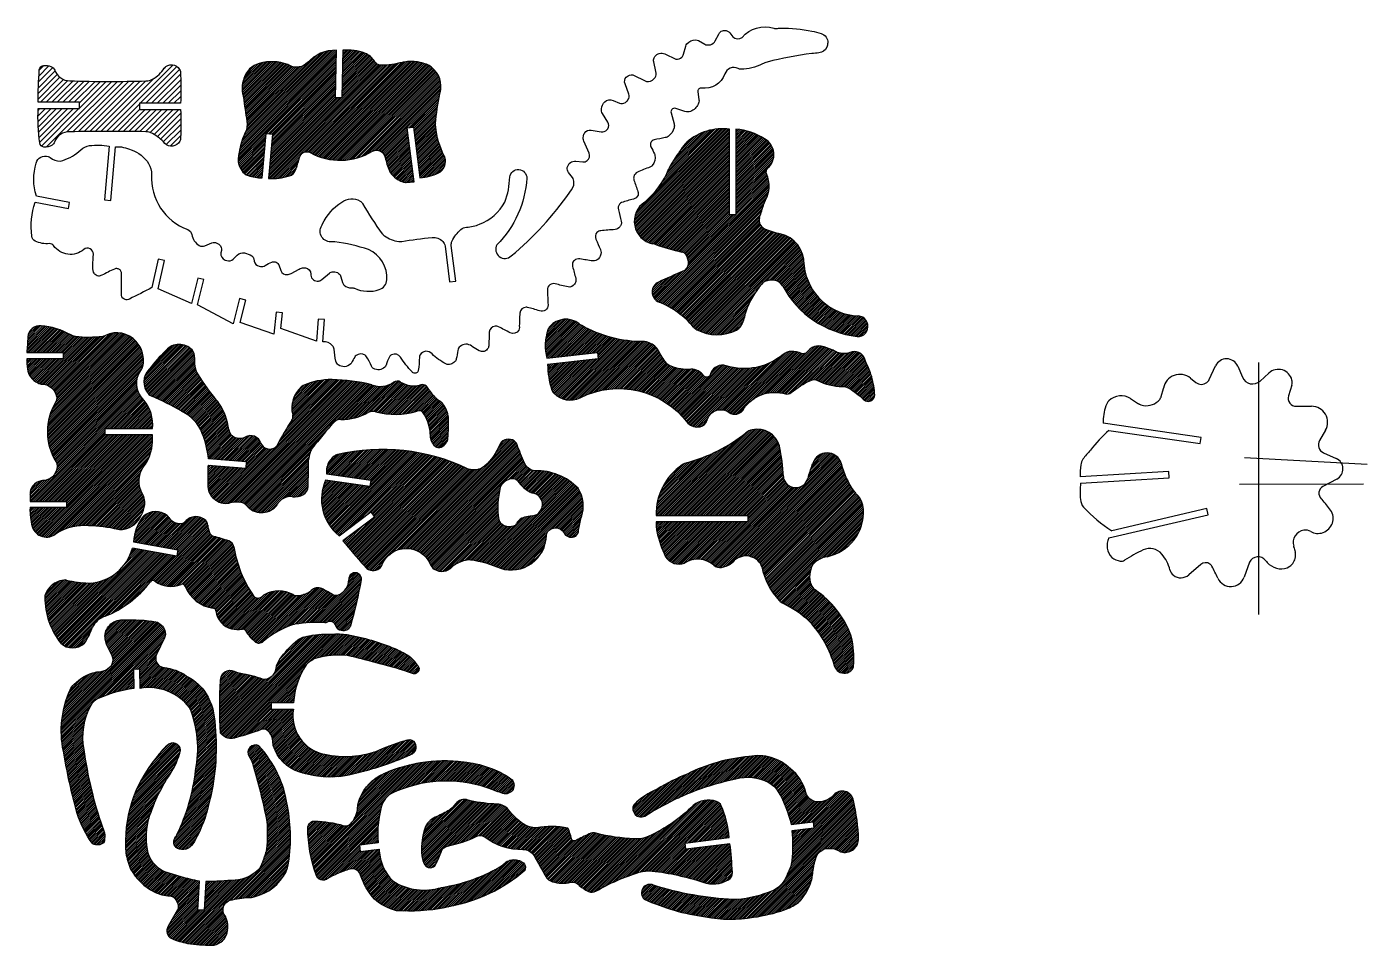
# Model space of a CAD drawing. Extents: x 89 to 724, y 234 to 669.
import ezdxf

# ---------------------------------------------------------------- set-up
doc = ezdxf.new("R2010")
doc.units = 0
doc.header["$MEASUREMENT"] = 0
doc.layers.get('0').update_dxf_attribs({"linetype": 'CONTINUOUS'})
doc.layers.add('CYAN', color=4, linetype='CONTINUOUS')

msp = doc.modelspace()

# ---------------------------------------------------------------- hatches: boundary and pattern name
at = {"linetype": 'Continuous'}
h = msp.add_hatch(dxfattribs=at)
h.set_pattern_fill('ANSI31', color=256, scale=5)
h.paths.add_polyline_path([(143.56, 508.2, 0.245494), (140.32, 519.98, 0.345137), (125.9, 522.85, -0.081713), (124.51, 522.41, -0.06889), (111.57, 522.35, -0.097225), (109.38, 523.09, 0.10946), (95.3, 527.49, 0.414374), (89.07, 522.21, -0.000392), (88.57, 514.73), (105.82, 514.73), (105.82, 511.73), (88.57, 511.73, 0.055519), (89, 506.27, 0.231659), (93.74, 500.33, 0.097026), (95.98, 499.76, -0.343329), (102.68, 493.92, -0.18554), (102.21, 491.27, 0.278603), (102.27, 463.1, -0.159454), (102.91, 460.37, -0.387929), (96.01, 454.03, 0.044583), (95.35, 453.97, 0.350873), (90.06, 447.87, -0.004947), (90.07, 444.23), (107.32, 444.23), (107.32, 441.23), (90.07, 441.23, 0.07596), (91.12, 432.23, 0.557564), (102.82, 429.23, -0.151481), (117.82, 432.83, -0.054368), (131.7, 431.02, 0.111239), (134.67, 430.97, 0.112136), (139.39, 433.12, 0.171937), (144.41, 442.73, 0.05535), (144.46, 444.22, 0.084806), (143.69, 447.23, -0.326874), (144.67, 461.73, 0.05721), (145.61, 463.15, 0.137678), (148.12, 475.73), (125.62, 475.73), (125.62, 478.73), (148.12, 478.73, 0.195594), (144.07, 492.23, -0.392187), (142.85, 506.68, 0.113206)])
h.paths.add_polyline_path([(169.45, 504.61, -0.142676), (168.02, 512.46, 0.215215), (166.86, 515.98, 0.445607), (154.55, 515.83, -0.01937), (154.31, 515.58, 0.034065), (146.54, 506.9, 0.391383), (146.06, 495.31, 0.117257), (147.74, 494.08, -0.033125), (161.67, 487.08, 0.016877), (162.2, 486.79, -0.188865), (171.82, 476.1, -0.061547), (174.7, 464.41), (192.7, 462.91), (192.45, 459.92), (174.45, 461.42, 0.009815), (174.3, 452.15, 0.48153), (184.45, 443.41, -0.085952), (189.96, 443.65, -0.18438), (192.79, 442.13, 0.439553), (206.5, 441.72, 0.072244), (207.13, 442.59, -0.31456), (214.51, 446.4, 0.163964), (219.59, 447.44, 0.258689), (221.83, 451.18, 0.006943), (222.07, 463.83, -0.042689), (222.13, 464.6, -0.060268), (223.45, 468.91, -0.02298), (234, 481.59, -0.214955), (237.39, 483.06, 0.130308), (250.38, 486.28, -0.194322), (253.73, 486.68, 0.13954), (273.52, 486.91, -0.407864), (276.44, 486.22, -0.121956), (279.64, 477.16, -0.038937), (279.66, 476, 0.199302), (281.48, 470.76, 0.128656), (282.75, 469.92, 0.169484), (284.86, 469.96, 0.166606), (287.49, 472.22, 0.110365), (288.09, 474.09, 0.029617), (288.4, 483.91, 0.142335), (285.6, 490.56, 0.076531), (284.25, 491.79, -0.04908), (281.95, 493.66, -0.07201), (278.57, 498.05, 0.348225), (275.12, 499.46, -0.213121), (265.64, 500.78, 0.299701), (262.34, 500.7, -0.250019), (252.01, 499.49, 0.055035), (233.12, 501.91, 0.11091), (219.48, 499.09, 0.072935), (218.75, 498.62, 0.283918), (214.54, 485.08, -0.211915), (214.14, 482.68, 0.025451), (207.2, 470.9, -0.125159), (206.22, 469.8, -0.495452), (199.37, 472.13, 0.468975), (191.95, 474.61, -0.179595), (187.21, 474.56, -0.281197), (184.27, 478.21, 0.112688), (179.6, 490.81, 0.035867), (178.82, 491.84, -0.044827)])
h.paths.add_polyline_path([(349.75, 450.43, 0.208392), (329.42, 458.75, -0.193854), (326.28, 459.94, -0.083886), (324.37, 462.4, -0.019909), (320.89, 471.08, 0.219357), (318.69, 473.32, 0.191009), (314.69, 473.27, 0.202895), (312.63, 471.2, -0.113548), (305.5, 460.93, -0.205276), (299.22, 459.18, -0.078217), (297.43, 459.71, 0.170196), (235.73, 466.36, 0.099521), (234.12, 465.62, 0.279529), (230.59, 457.26), (251.59, 454.26), (251.17, 451.29), (230.17, 454.29, 0.343239), (236.5, 427.93), (251.5, 439.18), (253.3, 436.78), (238.3, 425.53, 0.011163), (248.5, 413.68, 0.386322), (254.84, 411.95, 0.180394), (256.97, 414.26, -0.667034), (279.71, 414.45, 0.144514), (281.6, 412.15, 0.378393), (290.16, 413.26, -0.074043), (291.17, 414.12, -0.088238), (297.2, 416.53, -0.08615), (298.74, 416.58, -0.07068), (313, 412.48, 0.502665), (334.75, 428.06, -0.147762), (335.28, 429.71, -0.571203), (343.16, 429.14, 0.352989), (347.9, 427.39, 0.281765), (349.91, 429.79, -0.018397), (351.1, 436.18, 0.245094)])
h.paths.add_polyline_path([(312.9, 450.79, -0.076653), (313.26, 451.63, -0.226471), (318.46, 454.97, -0.276501), (321.28, 453.73, 0.116526), (327.04, 448.65, 0.068644), (328.58, 448.09, -0.716761), (329.73, 437.79, -0.10011), (328, 437.37, 0.045282), (324.39, 436.68, 0.054403), (323.19, 436.18, 0.173553), (320.6, 433.65, -0.101898), (320.23, 433.17, -0.101449), (319.18, 432.58, -0.265101), (313.16, 433.88, -0.173045), (312.2, 435.65, -0.10149)], flags=16)
h.paths.add_polyline_path([(485.01, 440.5, 0.199311), (481.77, 447.56, -0.048087), (480.62, 448.85, -0.102368), (474.51, 462.25, 0.725406), (461.06, 462.39, -0.002836), (458.93, 455.98, 0.019616), (458.7, 455.19, -0.736844), (447.32, 454.6, -0.07709), (447.05, 455.95, 0.038252), (445.26, 470.5, 0.398533), (432.31, 478.14, 0.112211), (429.31, 476.7, -0.101981), (401.35, 462.53, 0.082958), (399.11, 461.5, 0.254853), (386.76, 437.5), (430.26, 437.5), (430.26, 434.5), (386.76, 434.5, 0.049514), (387.06, 429.94, 0.058271), (391.26, 418, 0.37005), (400.26, 415, -0.331493), (414.06, 413.96, 0.225822), (417.79, 412.92, 0.092729), (422.01, 414.5, 0.081573), (423.12, 415.45, -0.498527), (436.17, 414.71, -0.095911), (436.83, 413.14, 0.13621), (445.07, 397.22, 0.09192), (447.05, 395.76, -0.071695), (459.51, 387.25, -0.116721), (471.35, 366.08, 0.172531), (473.1, 363.63, 0.396937), (479.65, 364.59, 0.145134), (480.28, 366.17, 0.083654), (479.24, 380.19, 0.029579), (479.06, 380.79, 0.154974), (462.17, 402.24, -0.158409), (460.18, 404.8, -0.220819), (461.01, 414.25, -0.181664), (467.76, 418, 0.371756)])
h.paths.add_polyline_path([(459.99, 501.56, -0.228759), (463.25, 501.49, 0.116946), (475.01, 498.65, -0.059983), (476.43, 498.47, -0.050656), (478.25, 497.82, -0.053077), (484.93, 492.63, 0.177923), (487.3, 491.59, 0.416618), (490.36, 494.56, 0.048767), (488.91, 503.25, 0.023096), (488.57, 504.31, 0.012674), (486.01, 510.73, -0.020913), (485.65, 511.67, 0.442232), (478.6, 514.78, -0.059001), (477.25, 514.37, -0.1904), (471.09, 515.59, 0.041328), (470.21, 516.06, 0.047481), (464.99, 517.74, 0.185242), (460.74, 517.1, 0.090686), (458.23, 515, -0.327502), (455.65, 514.36, 0.095707), (450.86, 515.32, 0.178522), (446.96, 513.9, -0.256075), (419.96, 508.47, 0.381924), (412.68, 505.16, 0.038548), (412.35, 504.21, -0.234685), (411.46, 503.21, -0.360951), (409.18, 503.92, 0.254551), (403.25, 506.82, -0.116925), (393.81, 508.24, -0.152032), (391.05, 510.49, -0.013377), (387.43, 516.28, 0.113004), (385.59, 518.22, 0.069205), (382.64, 519.65, 0.07931), (380.77, 519.94, -0.129609), (351.5, 527.54, -0.040003), (350.31, 528.34, 0.400444), (336.36, 527.08, 0.098425), (335.48, 525.56, 0.146494), (335, 512.07), (359, 514.77), (359.34, 511.78), (335.34, 509.08, 0.072868), (337.26, 497.22, 0.11813), (338.34, 495.43, 0.323881), (350.75, 493.32, -0.363457), (401.75, 481.32, 0.25689), (407.61, 479.59, 0.278274), (410.99, 482.79, -0.526646), (421.35, 486.37, 0.214749), (424.96, 485.58, 0.227562), (428.54, 488.34, -0.06021), (429.34, 489.54, -0.292649), (448.02, 495.2, 0.245827), (450.75, 495.77, -0.064948)])
h.paths.add_polyline_path([(456.83, 556.07, 0.363515), (445.58, 571.07, -0.055858), (438.36, 573.34, -0.370506), (435.68, 578.57, 0.016298), (437.85, 585.28, -0.062769), (438.45, 586.66, 0.24871), (439.01, 599.41, -0.339582), (439.58, 602.09, 0.529174), (438.08, 616.07, 0.129666), (424.58, 620.57), (424.58, 580.07), (421.58, 580.07), (421.58, 620.57, 0.216034), (401.37, 614.54, 0.054743), (400.04, 613.09, 0.024558), (393.47, 603.22, 0.039721), (392.83, 601.94, -0.123384), (381.38, 586.07, 0.690151), (385.58, 566.27, 0.033289), (399.01, 562.39, -0.189472), (400.84, 561.17, -0.173941), (402.06, 556.63, -0.277229), (399.81, 553.49, 0.006618), (387.87, 548.14, 0.280248), (384.83, 543.6, 0.311385), (388.14, 538.64, -0.124968), (404.47, 526.81, 0.100948), (406.11, 525.5, 0.238006), (424.82, 525.39, 0.140002), (426.95, 527.33, 0.112754), (429.08, 533.57, -0.105662), (436.81, 547.2, -0.149249), (439.42, 548.8, -0.103154), (442.86, 548.97, -0.237979), (446.73, 546.25, 0.247295), (482.03, 522.42, 0.246026), (485.92, 523.94, 0.469724), (484.68, 531.47, 0.12252), (482.59, 532.08, -0.369587)])
h.paths.add_polyline_path([(284.35, 637.8, 0.30091), (280.37, 649.98, 0.079548), (277.89, 651.38, 0.022165), (274.97, 652.3, 0.037581), (273.65, 652.56, 0.065634), (267.35, 652.45, 0.024381), (266.49, 652.28, -0.054878), (256.43, 650.9, -0.122903), (255.01, 651.22, -0.043195), (254.24, 651.69, -0.102113), (253.43, 652.59, 0.164236), (248.79, 656.64, 0.11195), (238.27, 658), (237.81, 635.49), (234.81, 635.55), (235.27, 658.06, 0.207613), (221.54, 652.25, -0.330514), (213.13, 650.78, 0.023106), (212.18, 651.2, 0.167799), (198.7, 651.75, 0.270998), (191.38, 644.48, 0.161365), (191.12, 636.29, 0.009815), (192.86, 624.39, -0.154645), (192.09, 619, 0.092408), (188.7, 606.53, 0.025875), (188.69, 606.14, 0.203981), (191.64, 599.63, 0.113359), (193.39, 598.63, 0.061879), (200.05, 597.5), (202.03, 618.53), (205.02, 618.25), (203.04, 597.22, 0.08364), (212.97, 598.49, 0.229137), (215.86, 601.15, 0.03326), (217.61, 606.64, 0.017809), (217.64, 606.8, -0.359239), (221.29, 609.93, -0.132561), (222.81, 609.55, 0.26463), (251.83, 609.84, -0.557201), (258.47, 607.03, 0.056239), (260.37, 600.82, 0.058187), (260.9, 599.92, 0.148659), (266.7, 595.65, 0.094544), (268.37, 595.4, 0.026055), (272.08, 595.73), (268.75, 621.19), (271.72, 621.58), (274.86, 597.61, 0.092274), (283.67, 599.92, 0.058023), (284.56, 600.47, 0.29083), (286.79, 606.93, 0.062901), (286.39, 607.99, -0.098427), (282.3, 621.79, -0.041536), (282.28, 623.28, -0.032052), (284.23, 637.32, -0.016732)])
h.paths.add_polyline_path([(220.91, 366.8, -0.089246), (225.41, 369.8, -0.091549), (240.41, 371.15, -0.017653), (268.98, 363.49, -0.04344), (270.91, 362.71, 0.827936), (273.8, 366.44, -0.030388), (272.9, 367.59, 0.094683), (269.17, 371.27, 0.02492), (262.91, 374.45, 0.059031), (240.41, 381.05, 0.050963), (232.91, 381.29, 0.06792), (220.81, 380.21, 0.12983), (215.72, 377.55, 0.048197), (208.63, 369.7, 0.125), (206.67, 364.92, -0.418156), (200.15, 360.07, 0.051164), (189.98, 362.76, -0.072752), (186.87, 363.73, 0.577645), (180.41, 359.3, 0.035841), (180.41, 334.39, 0.360952), (187.91, 332.3, 0.031741), (199.54, 336.08, -0.27162), (202.54, 335.62, -0.231987), (205.19, 329.86, 0.076625), (205.37, 328.5, 0.253802), (217.91, 315.8, 0.124923), (240.41, 314.3, 0.050192), (270.66, 324.16, 0.428695), (272.46, 329.72, 0.347142), (269.04, 331.19, 0.04059), (255.41, 326.3, -0.148611), (229.77, 324.34, -0.414907), (214.91, 345.8), (204.41, 345.8), (204.41, 348.8), (214.97, 348.8, -0.129763)])
h.paths.add_polyline_path([(153.79, 379.6, 0.196981), (153.96, 383.01, 0.228183), (149.77, 387.18, 0.048902), (134.63, 388.01, 0.432073), (125.56, 380.37, 0.010735), (125.83, 378.36, 0.076152), (126.66, 375.76), (129.04, 370.97, -0.230775), (129.07, 367.14, -0.261427), (122.34, 363.43, 0.060655), (121.26, 363.3, 0.137511), (110.97, 357.57, 0.091223), (109.11, 354.9, 0.158584), (105.87, 325.76, 0.024616), (112.44, 296.25, 0.086309), (119.83, 281.88, 0.291201), (125.06, 282.38, 0.2), (124.35, 289.85, -0.048902), (115.58, 326.68, -0.17662), (118.84, 347.52, -0.162887), (122.34, 350.74, -0.071609), (139.22, 355.54), (139.12, 364.57), (142.12, 364.61), (142.22, 355.58, -0.276984), (165.68, 346.5, -0.15), (168.52, 316.64, -0.086309), (159.4, 285.64, 0.499999), (159.97, 279.67, 0.369924), (167.29, 281.87, 0.082763), (175.16, 302.2, 0.089878), (177.59, 340.1, 0.141349), (172.44, 354.68, 0.109772), (164.27, 361.44, 0.126507), (153.53, 365.47, -0.271288), (149.88, 368.18, -0.198707), (150.04, 371.61)])
h.paths.add_polyline_path([(183.07, 246.73, 0.067207), (182.48, 247.78, -0.316328), (182.34, 253.28, -0.180682), (184.89, 255.13, -0.061631), (193.79, 256.44, 0.053756), (196.34, 256.77, 0.218545), (211.4, 268.66, 0.072269), (212.23, 271.11, 0.096055), (212.01, 299.95, 0.150685), (198.51, 328.37, 0.788963), (193.96, 323.27, -0.077656), (195.48, 320.14, -0.028697), (202.26, 292.45, -0.04836), (202.11, 279.23, -0.061846), (198.66, 269.85, -0.176092), (187.26, 264.7, -0.013888), (173.41, 263.98), (172.66, 250.48), (169.67, 250.64), (170.42, 264.14, -0.021707), (161.64, 266.31), (155.6, 268.08, -0.249423), (146.01, 277.45, -0.1), (146.01, 292.45, -0.080127), (156.51, 314.95, 0.080177), (161.46, 326.29, 0.654794), (155.08, 328.53, 0.078718), (149.76, 322.45, 0.19766), (135.51, 277.45, 0.058329), (137.76, 269.95, 0.151085), (148.97, 259.08, 0.115335), (156.38, 257.19, -0.182509), (158.35, 256.4, -0.219532), (160.3, 251.73, -0.07717), (160.13, 250.82, -0.001582), (160.03, 250.56), (155.51, 242.81, 0.433149), (157.26, 236.95, 0.048902), (164.76, 234.7, 0.037799), (176.12, 233.85, 0.316265), (183.17, 238.82, 0.18057)])
h.paths.add_polyline_path([(246.2, 281.23), (255.12, 282.37, -0.107054), (257.21, 301.54, -0.197956), (264.08, 306.96, -0.197081), (309.38, 307.45, 0.004947), (314.13, 305.79, 0.828458), (317.99, 312.77, 0.125428), (295.59, 320.72, 0.148414), (255.6, 314.19, 0.192561), (245.72, 301.65, 0.060708), (245.3, 299.15, -0.166395), (242.54, 292.11, -0.104244), (241.18, 290.82, -0.214798), (238.74, 290.5, 0.06921), (224.83, 292.7, 0.312235), (221.99, 290.81, 0.087479), (221.71, 289.44, 0.085603), (225.84, 266.58, 0.487156), (231.19, 265.41, -0.055666), (232.3, 266.14, -0.028168), (238.7, 268.93, -0.012352), (241.59, 269.93, -0.164394), (243.99, 269.88, -0.229918), (246.74, 267.06, 0.09923), (253.24, 255.67, 0.123106), (263.77, 250.21, 0.124972), (308.08, 258.44, 0.072355), (324.54, 269.31, 0.215336), (324.46, 272.33, 0.44711), (313.95, 271.74, -0.099991), (285.04, 261.24, -0.224014), (261.96, 264.34, -0.184026), (255.6, 278.65), (255.5, 279.4), (246.58, 278.26)])
h.paths.add_polyline_path([(421.73, 281.95), (400.9, 279.29), (400.52, 282.27), (421.35, 284.93, 0.087956), (417.62, 299.97, 0.215801), (415.31, 302.02, 0.239948), (404.28, 300.14, -0.092056), (383.34, 285.53, -0.120616), (376.33, 284.21, -0.047264), (358.41, 286.9, 0.168808), (354.98, 286.59, 0.022263), (348.8, 283.45, -0.514096), (346.59, 284.48, 0.067023), (344.98, 289.33, 0.094751), (330.04, 289.44, -0.138327), (323.75, 291.36, -0.070945), (316.85, 298.03, 0.209546), (311.46, 300.71, -0.038601), (298.87, 302.3, -0.040311), (297.71, 302.64, 0.342186), (291.72, 300.81, -0.109663), (288.11, 297.54, -0.025536), (282.07, 294.5, 0.208802), (277.19, 289.19, 0.097373), (275.59, 277.65, 0.063404), (276.69, 272.67, 0.308994), (279.67, 270.59, 0.28592), (282.38, 272.23, 0.027866), (285.12, 278.48, -0.259268), (287.89, 280.85, 0.061788), (301.82, 285.5, -0.281341), (305.71, 285.1, 0.169881), (323.63, 279.27, -0.278381), (329, 276.18, 0.000917), (334.42, 266.46, 0.197609), (337.6, 263.94, 0.126381), (346.37, 263.68, -0.253082), (349.8, 262.72, 0.082138), (354.75, 259.3, 0.246639), (358.23, 259.45, -0.057172), (378.77, 268.42, -0.102235), (384.82, 268.99, -0.054292), (409.34, 263.55, 0.214297), (421.05, 264.87, 0.2789), (422.88, 268.29, 0.016639)])
h.paths.add_polyline_path([(480.21, 302.38, 0.626149), (471.24, 305.35, -0.227099), (463.44, 301.76, -0.33928), (457.71, 306.29, 0.168653), (450.38, 317.45, 0.249138), (430.73, 323.25, 0.096189), (401.54, 314.99, 0.044554), (387.33, 307.88, 0.104122), (376.19, 300.41, 0.729034), (381.41, 295.03, -0.030003), (395.53, 302.88, -0.021919), (402.69, 306.06, -0.048902), (424.53, 312.63, -0.197204), (439.92, 311.09, -0.138683), (444.63, 306.57, -0.078555), (450.73, 291.03), (461.14, 292.36), (461.52, 289.38), (451.11, 288.05, -0.047356), (451.07, 273.94, -0.073663), (450.22, 270.53, -0.011078), (448.07, 265.64, -0.184817), (441.91, 259.68, -0.080496), (425.09, 255.5, -0.032688), (423.52, 255.47, -0.065024), (385.59, 262.29, 0.867296), (381.15, 255.67, 0.075254), (410.19, 247.29, 0.093218), (432.9, 247.08, 0.043223), (447.58, 250.55, 0.061914), (453.67, 253.77, 0.067339), (455.44, 255.4, 0.096051), (460.3, 264.28, 0.055489), (460.83, 266.89, -0.059615), (462.65, 275.58, -0.288611), (467.61, 279.62, -0.169727), (474.3, 278.16, 0.489084), (482.66, 283.76, 0.055175)])
h.paths.add_polyline_path([(186.71, 422.65, 0.268302), (184.24, 425.47, 0.014807), (177.17, 427.64, -0.199555), (175.35, 429.06, -0.129115), (174.31, 433, 0.20767), (173.35, 435.19, 0.422737), (163.67, 434.71, -0.195131), (161.65, 433.7, -0.276957), (155.86, 436.58, 0.084848), (155.01, 437.52, 0.355038), (143.97, 437.31, 0.057703), (143.38, 436.68, 0.145756), (139.12, 425), (160.12, 421.25), (159.59, 418.29), (138.59, 422.04, -0.3274), (118.37, 405.51, -0.02468), (117.93, 405.5, -0.045542), (107.44, 406.87, 0.087805), (106.14, 406.92, 0.165656), (99.42, 403.61, 0.099344), (97.33, 400.16, 0.085506), (97.11, 398.91, 0.168918), (104.62, 377, 0.401538), (115.87, 377, 0.080127), (119.62, 384.5, -0.195887), (125.62, 389.75, 0.137127), (147.12, 406.09, -0.406382), (149.19, 406.41, 0.253279), (161.68, 404.84, -0.414598), (163.62, 403.98, 0.275342), (176.89, 393.61, -0.344856), (178.19, 392.29, 0.309235), (185.62, 383.75, 0.068375), (190.69, 383.62, -0.285276), (192.12, 382.94, 0.079433), (196.96, 377.52, 0.210338), (198.71, 377.03, 0.105575), (200.62, 377.75, -0.115621), (215.62, 386, -0.047111), (229.79, 386.78, 0.115565), (231.13, 387.04, -0.471975), (235.05, 385.1, 0.190855), (235.99, 383.74, 0.185186), (239.14, 383.03, 0.297009), (242.22, 385.73, 0.022473), (247.12, 407, 1.01348), (241.11, 407.67, -0.2974), (236.77, 400.13, -0.267196), (233.03, 400.32, 0.039719), (228.31, 402.87, 0.32511), (223.13, 401.76, -0.122552), (216.93, 399.56, -0.150608), (214.77, 400, 0.253721), (201.27, 400.07, 0.083), (200.3, 399.31, -0.502811), (195.78, 399.8, -0.112338)])
h = msp.add_hatch(dxfattribs=at)
h.set_pattern_fill('ANSI31', color=256, scale=15)
h.paths.add_polyline_path([(161.45, 629.9), (141.95, 629.9), (141.95, 632.9), (161.45, 632.9, 0.005477), (161.45, 646.1), (161.45, 647, 0.135276), (160.92, 648.92, 0.522218), (153.67, 649.52, -0.128671), (148.18, 644.34, -0.11822), (145.14, 643.51, -0.015533), (108.95, 643.55, -0.311738), (101.82, 648.54, 0.225667), (99.97, 650.33, 0.087723), (96.65, 650.84, 0.387335), (94.46, 648.75, 0.018183), (93.95, 633.35), (113.45, 633.35), (113.45, 630.35), (93.95, 630.35, 0.045303), (94.66, 614.09, 0.339408), (96.61, 612.16, 0.180862), (100.53, 613.08, 0.156655), (101.67, 614.52, -0.319772), (108.95, 619.4, -0.00768), (144.95, 619.42, -0.1218), (148.09, 618.6, -0.090691), (153.95, 613.85, 0.505934), (161.02, 614.89, 0.119774), (161.46, 616.61, 0.005788)])

# ---------------------------------------------------------------- linework, layer by layer
for p, q in [((672.13, 510.02), (672.13, 390.63)), ((665.6, 464.99), (723.7, 461.83)), ((663.18, 452.37), (721.89, 452.49))]:
    msp.add_line(p, q, dxfattribs=at)
at = {"layer": 'CYAN'}
for p, q in [((421.58, 580.07), (421.58, 620.57)), ((424.58, 620.57), (424.58, 580.07)), ((424.58, 580.07), (421.58, 580.07)), ((648.84, 501.93), (651.86, 508.44)), ((662.34, 508.27), (664.57, 503.05)), ((639.96, 502.67), (642.57, 500.58)), ((672.96, 501.22), (677.13, 505.04)), ((626.12, 493.99), (627.1, 497.66)), ((687.96, 499.33), (686.39, 494.25)), ((611.62, 492.91), (615.33, 490.52)), ((690.09, 489.26), (697.32, 489.31)), ((645.06, 474.55), (598.56, 481.3)), ((601.3, 477.87), (644.63, 471.58)), ((703.94, 477.93), (701.13, 473.05)), ((644.63, 471.58), (645.06, 474.55)), ((192.7, 462.91), (174.7, 464.41)), ((703.04, 467.22), (708.97, 464.6)), ((174.45, 461.42), (192.45, 459.92)), ((192.45, 459.92), (192.7, 462.91)), ((629.69, 458.43), (587.69, 455.8)), ((629.88, 455.43), (629.69, 458.43)), ((587.88, 452.81), (629.88, 455.43)), ((709.35, 454.79), (702.67, 451.21)), ((647.69, 440.8), (602.69, 430.3)), ((648.37, 437.88), (647.69, 440.8)), ((386.76, 437.5), (430.26, 437.5)), ((430.26, 434.5), (386.76, 434.5)), ((430.26, 437.5), (430.26, 434.5)), ((601.27, 426.89), (648.37, 437.88)), ((159.59, 418.29), (138.59, 422.04)), ((139.12, 425), (160.12, 421.25)), ((160.12, 421.25), (159.59, 418.29)), ((644.9, 414.28), (639.23, 409.4)), ((667.96, 415.34), (665.42, 408.32))]:
    msp.add_line(p, q, dxfattribs=at)
for points in [[(220.55, 554.83, -0.366943), (223.17, 551.97), (223.19, 551.48, 0.46491), (226.81, 548.66, 0.023953), (227.38, 548.81, 0.100129), (228.42, 549.38), (231.93, 552.36, -0.168775), (233.76, 553.07, -0.174656), (236.32, 552.24, -0.158963), (237.37, 550.71), (238.17, 547.96, 0.126655), (238.93, 546.67, 0.222753), (242.36, 545.44, -0.129106), (243.86, 545.19, 0.185912), (255.53, 544.57, 0.304128), (259.14, 549.17, 0.316921), (250.54, 563.56, 0.048363), (234.49, 567.2, 0.065111), (233.32, 567.2, -0.632672), (228.32, 574.91, 0.029426), (228.74, 575.68, -0.143114), (237.83, 586.07, -0.289265), (246.48, 586.57, -0.138805), (247.64, 585.42, 0.030999), (256.96, 571.08, 0.083156), (258.03, 570.05, 0.115721), (264.83, 567.4, 0.07649), (266.2, 567.42, -0.018848), (280.58, 569.27, -0.227694), (285.68, 567.39, -0.163264), (286.72, 565.24), (288.85, 548.19), (291.83, 548.57), (289.7, 565.54, -0.145339), (290.05, 567.64, -0.103869), (294.25, 573.05, -0.160639), (296.86, 574.11, 0.081923), (303.08, 575.57, 0.184117), (315.08, 586.07, 0.087318), (317.38, 597.97, -0.942265), (325.48, 597.35, -0.182125), (311.33, 565.82, 0.867296), (318.08, 560.57, 0.067456), (345.94, 590.84, 0.188837), (347.83, 595.4, 0.169495), (347.06, 597.75), (345.23, 600.14, -0.210736), (344.66, 602.49, -0.384873), (348.73, 605.46), (351.95, 605.12, 0.193281), (354.1, 605.73, 0.340071), (354.98, 609.28), (352.5, 614.96, -0.160135), (352.28, 617.29, -0.069191), (352.91, 618.95, -0.29316), (355.91, 620.19), (360.68, 619.33, 0.265658), (363.48, 620.32, 0.03983), (363.85, 620.82, 0.281654), (363.86, 623.95), (361.36, 628.06, -0.153444), (360.82, 630.25, -0.196606), (362.43, 633.58, -0.289871), (366.39, 634.25), (369.35, 633, 0.254157), (372.2, 633.29, 0.084141), (373.41, 634.46, 0.252814), (373.81, 637.28), (372.01, 642.16, -0.28478), (372.64, 645.25, -0.065765), (373.48, 645.94, -0.261226), (376.41, 646.06), (381.22, 643.62, 0.276325), (385.06, 643.89, 0.094019), (386.24, 645.1, 0.195751), (386.68, 647.89), (385.6, 652.48, -0.171802), (385.82, 654.47, -0.059833), (386.14, 655.01, -0.372166), (390.87, 656.28), (396.12, 653.74, 0.190348), (399.01, 654.8, 0.131054), (399.77, 656.15), (400.77, 659.98, -0.108669), (401.35, 661.12, -0.235802), (405.48, 662.97, -0.118479), (406.83, 662.58), (409.8, 660.9, 0.106344), (411, 660.53, 0.181125), (413.86, 661.31, 0.122679), (414.79, 662.42), (416.41, 665.7, -0.204579), (418.19, 667.24, -0.069631), (419.25, 667.42, -0.239948), (421.71, 666.25), (423.12, 664.43, 0.373043), (427.58, 664.07, -0.307553), (442.47, 668.49, 0.121053), (444.25, 668.38, -0.012679), (445.33, 668.54, -0.031248), (445.8, 668.57, -0.04989), (460.58, 667.07, -0.036278), (464.97, 665.98, -0.334261), (468.08, 661.55, -0.096908), (467.59, 659.44, -0.270936), (463.9, 656.79, 0.010478), (460.58, 656.42, 0.038338), (439.38, 652.42, 0.053522), (437.14, 651.56, -0.118952), (426.91, 649.05, -0.117226), (425.56, 649.37, 0.454131), (419.33, 646.82, -0.354388), (408.28, 640.07, 0.508573), (406.57, 638.54), (407.05, 634.52, -0.140151), (406.72, 632.48, -0.193), (403.01, 629.02, -0.176853), (400.44, 628.97), (396.02, 630.49, 0.18145), (394.96, 630.46, 0.215083), (393.85, 629.29, 0.153151), (393.82, 628.39), (395.26, 623.23, -0.137664), (395.26, 621.2, -0.152765), (392.78, 617.41, -0.126471), (391.09, 616.62, 0.002683), (385.85, 615.61, 0.261631), (384.18, 614.17, 0.030924), (384.07, 613.74, 0.165486), (384.29, 612.31, -0.004506), (385.98, 608.96, -0.074156), (386.19, 608.33, -0.206875), (384.95, 603.36, -0.153311), (383.85, 602.59, 0.031557), (377.86, 600.24, 0.239176), (376.19, 598.1, 0.03937), (376.1, 597.35, 0.097621), (376.24, 596.49, -0.008558), (378.12, 591.06, -0.145062), (378.17, 589.36, -0.256549), (376.01, 587.44, 0.028716), (370.43, 585.83, 0.14085), (369.42, 585.11, 0.244992), (368.89, 582.39, -0.023566), (370.22, 576.98, -0.125106), (370.14, 575.5, -0.065739), (369.5, 574.29, -0.222204), (367.28, 573.04, 0.002974), (360.51, 572.49, 0.166535), (358.73, 571.7, 0.3008), (358.21, 568.43, -0.002816), (360.37, 563.57), (360.41, 563.49, -0.113928), (360.66, 562.16, -0.176187), (359.32, 559.06, -0.236595), (356.78, 558.18, -0.011156), (350.59, 559.15, 0.230557), (348.06, 558.44, 0.069955), (347.33, 557.57, 0.173512), (347.17, 555.55, -0.001723), (348.69, 549.88, -0.160029), (348.58, 548.01, -0.054589), (348.12, 547.13, -0.305552), (345.01, 545.87, -0.013177), (338.91, 547.34, 0.217499), (336.45, 546.92, 0.253321), (335.23, 544.34, -0.004239), (335.54, 537.39, -0.534335), (331.5, 534.47, 0.034561), (325.69, 536.18, 0.113613), (325.58, 536.21, 0.021318), (325.19, 536.22, 0.388543), (322.21, 533.48, 0.023188), (321.94, 526.63, -0.11501), (321.64, 525.3, -0.408288), (317.61, 524.09, 0.003899), (312.1, 526.93, 0.140367), (310.44, 527.23, 0.374513), (307.7, 524.39, 0.010929), (307.54, 518.57, -0.038162), (307.53, 518.22, -0.095356), (307.11, 516.81, -0.430602), (302.91, 515.63, 0.00158), (299.71, 517.53, -0.033809), (299.38, 517.75, 0.353323), (293.84, 517.69, 0.192838), (292.77, 515.73, -0.028879), (292.07, 511.74, -0.125503), (291.38, 510.43, -0.132391), (289.45, 509.17, -0.203054), (287.12, 509.38, -0.066072), (280.58, 514.07, 0.537458), (274.87, 513.53, 0.116718), (274.61, 512.52, -0.032969), (274.04, 506.27, -0.110141), (273.8, 505.66, -0.508831), (271.09, 505.57, -0.04413), (265.58, 512.54, 0.383308), (261.4, 513.74, 0.155988), (260.4, 512.79, 0.059094), (258.79, 508.77), (258.74, 508.65, -0.108562), (258.21, 507.84, -0.333106), (252.86, 507.15, -0.171055), (251.88, 508.28, 0.048045), (249.56, 512.79, 0.111986), (248.85, 513.49, 0.303493), (244.58, 513.34, 0.110563), (243.93, 512.61, -0.000978), (242.4, 509.86, -0.065875), (242.04, 509.39, -0.379103), (236.13, 508.96, -0.175934), (235.03, 510.68, -0.033277), (234.13, 516.38, 0.148856), (233.48, 518, 0.261447), (228.82, 519.85), (229.57, 530.35), (226.58, 530.57), (225.83, 520.07), (208.9, 526.08), (209.76, 533.6), (206.78, 533.94), (205.58, 523.44), (189.65, 529.04), (192.29, 539.59), (189.38, 540.32), (186.38, 528.32), (169.49, 537.34), (172.49, 549.34), (169.58, 550.07), (166.58, 538.07), (150.75, 544.91), (153.75, 558.41), (150.83, 559.07), (147.83, 545.57, -0.011412), (137.17, 540.13, -0.212977), (135.09, 539.86, -0.301885), (133.49, 541.77, -0.00652), (133.46, 552, 0.325838), (132.12, 554.29, 0.062356), (131.53, 554.49, 0.167265), (130.07, 554.33, 0.012417), (124.09, 551.36, -0.138926), (122.49, 551.02, -0.128965), (121.41, 551.38, -0.164632), (120.22, 552.89, -0.100667), (119.78, 556.07, 0.011495), (120.08, 561.32, 0.666667), (115.58, 563.57, -0.442278), (101.27, 565.41, 0.270485), (99.21, 566.36, -0.137113), (92.58, 567.54, -0.254026), (90.9, 569.87, -0.113335), (92.51, 585.97), (108.26, 582.97), (108.82, 585.92), (93.07, 588.92, -0.150028), (93.04, 604.58, -0.435398), (98.74, 607.64, -0.084726), (99.63, 607.16, 0.170511), (104.39, 605.53, 0.081172), (105.58, 605.73, 0.1044), (114.15, 610.87, -0.154129), (118.23, 612.81, -0.080615), (127.59, 612.58), (125.34, 587.08), (128.33, 586.82), (130.58, 612.32, -0.118659), (138.08, 610.82, -0.171505), (146.28, 604.29, -0.153886), (147.64, 599.05, 0.328072), (164.79, 573.05, -0.272067), (166.72, 570.69, 0.228637), (170.3, 565.5, 0.231712), (172.93, 565.34), (176.19, 566.69, -0.208897), (178.59, 566.65, -0.069449), (179.78, 565.89, -0.26919), (180.77, 563.04), (180.57, 562, 0.379714), (182.61, 558.58), (183.37, 558.34, 0.276807), (186.37, 559.05), (188.31, 560.94, -0.251222), (191.77, 561.94, -0.090334), (195.11, 560.56, -0.204707), (196.1, 559.09), (196.29, 558.07, 0.306274), (198.67, 555.69), (199.26, 555.58, 0.197355), (201.5, 556.03, -0.063749), (204.65, 557.59, -0.134534), (206.24, 557.7, -0.228416), (207.79, 556.51, -0.023204), (207.91, 556.26), (208.98, 553.56, 0.325999), (211.97, 551.67, 0.110716), (213.86, 552.23), (217.58, 554.31, -0.130103), (219.81, 554.88, -0.029237)], [(202.03, 618.53), (205.02, 618.25), (203.04, 597.22, 0.08364), (212.97, 598.49, 0.229137), (215.86, 601.15, 0.03326), (217.61, 606.64, 0.017808), (217.64, 606.8, -0.359238), (221.29, 609.93, -0.132563), (222.81, 609.55, 0.270608), (252.39, 610.18, -0.490473), (258.43, 607.26, 0.058259), (260.37, 600.82, 0.058187), (260.9, 599.92, 0.148659), (266.7, 595.65, 0.094545), (268.37, 595.4, 0.026055), (272.08, 595.73), (268.75, 621.19), (271.72, 621.58), (274.86, 597.61, 0.092274), (283.67, 599.92, 0.058022), (284.56, 600.47, 0.290831), (286.79, 606.93, 0.062901), (286.39, 607.99, -0.098427), (282.3, 621.79, -0.041535), (282.28, 623.28, -0.032052), (284.23, 637.32, -0.01673), (284.35, 637.8, 0.30091), (280.37, 649.98, 0.079548), (277.89, 651.38, 0.022165), (274.97, 652.3, 0.037581), (273.65, 652.56, 0.065634), (267.35, 652.45, 0.024383), (266.49, 652.28, -0.054878), (256.43, 650.9, -0.122901), (255.01, 651.22, -0.043195), (254.24, 651.69, -0.102115), (253.43, 652.59, 0.164236), (248.79, 656.64, 0.11195), (238.27, 658), (237.81, 635.49), (234.81, 635.55), (235.27, 658.06, 0.207819), (221.52, 652.23, -0.329939), (213.13, 650.78, 0.023107), (212.18, 651.2, 0.167799), (198.7, 651.75, 0.266388), (191.42, 644.65, -0.014946), (191.32, 644.31, 0.150548), (191.02, 636.64, -0.033529), (191.18, 635.85, 0.009457), (192.86, 624.39, -0.154645), (192.09, 619, 0.092408), (188.7, 606.53, 0.025879), (188.69, 606.14, 0.203979), (191.64, 599.63, 0.113358), (193.39, 598.63, 0.06188), (200.05, 597.5)], [(102.68, 493.92, -0.18554), (102.21, 491.27, 0.278603), (102.27, 463.1, -0.159455), (102.91, 460.37, -0.387929), (96.01, 454.03, 0.04459), (95.35, 453.97, 0.378721), (90.07, 447.23, -0.004084), (90.07, 444.23), (107.32, 444.23), (107.32, 441.23), (90.07, 441.23, 0.07596), (91.12, 432.23, 0.538547), (102.51, 428.96, -0.048808), (103.35, 429.54, -0.145468), (117.82, 432.83, -0.054368), (131.7, 431.02, 0.111239), (134.67, 430.97, 0.112136), (139.39, 433.12, 0.171937), (144.41, 442.73, 0.05535), (144.46, 444.22, 0.084806), (143.69, 447.23, -0.326874), (144.67, 461.73, 0.057209), (145.61, 463.15, 0.137678), (148.12, 475.73), (125.62, 475.73), (125.62, 478.73), (148.12, 478.73, 0.195594), (144.07, 492.23, -0.392187), (142.85, 506.68, 0.113206), (143.56, 508.2, 0.245494), (140.32, 519.98, 0.345137), (125.9, 522.85, -0.081713), (124.51, 522.41, -0.06889), (111.57, 522.35, -0.097225), (109.38, 523.09, 0.109309), (95.32, 527.48, 0.415404), (89.07, 522.21, -0.000392), (88.57, 514.73), (105.82, 514.73), (105.82, 511.73), (88.57, 511.73, 0.048109), (88.87, 506.99, 0.254069), (93.74, 500.33, 0.097026), (95.98, 499.76, -0.343328)], [(335.48, 525.56, 0.146494), (335, 512.07), (359, 514.77), (359.34, 511.78), (335.34, 509.08, 0.072868), (337.26, 497.22, 0.11813), (338.34, 495.43, 0.323881), (350.75, 493.32, -0.363457), (401.75, 481.32, 0.256891), (407.61, 479.59, 0.278274), (410.99, 482.79, -0.526646), (421.35, 486.37, 0.214763), (424.96, 485.58, 0.22755), (428.54, 488.34, -0.060211), (429.34, 489.54, -0.292649), (448.02, 495.2, 0.245827), (450.75, 495.77, -0.064948), (459.99, 501.56, -0.228759), (463.25, 501.49, 0.116945), (475.01, 498.65, -0.059978), (476.43, 498.47, -0.05066), (478.25, 497.82, -0.053077), (484.93, 492.63, 0.177923), (487.3, 491.59, 0.416618), (490.36, 494.56, 0.048767), (488.91, 503.25, 0.023096), (488.57, 504.31, 0.012674), (486.01, 510.73, -0.02091), (485.65, 511.67, 0.442231), (478.6, 514.78, -0.059001), (477.25, 514.37, -0.1904), (471.09, 515.59, 0.041329), (470.21, 516.06, 0.047481), (464.99, 517.74, 0.185241), (460.74, 517.1, 0.090686), (458.23, 515, -0.327502), (455.65, 514.36, 0.095707), (450.86, 515.32, 0.178522), (446.96, 513.9, -0.256075), (419.96, 508.47, 0.381935), (412.68, 505.16, 0.03854), (412.35, 504.21, -0.234685), (411.46, 503.21, -0.341368), (409.25, 503.82, 0.259604), (403.25, 506.82, -0.116925), (393.81, 508.24, -0.152032), (391.05, 510.49, -0.013377), (387.43, 516.28, 0.113004), (385.59, 518.22, 0.069205), (382.64, 519.65, 0.079311), (380.77, 519.94, -0.129609), (351.5, 527.54, -0.040003), (350.31, 528.34, 0.400443), (336.36, 527.08, 0.098428)], [(251.5, 439.18), (253.3, 436.78), (238.3, 425.53, 0.011163), (248.5, 413.68, 0.386322), (254.84, 411.95, 0.180394), (256.97, 414.26, -0.667034), (279.71, 414.45, 0.144514), (281.6, 412.15, 0.378394), (290.16, 413.26, -0.074043), (291.17, 414.12, -0.088239), (297.2, 416.53, -0.086147), (298.74, 416.58, -0.070679), (313, 412.48, 0.502665), (334.75, 428.06, -0.147762), (335.28, 429.71, -0.547579), (343, 429.43, 0.376201), (347.9, 427.39, 0.281766), (349.91, 429.79, -0.017373), (351.02, 435.83, -0.037286), (351.21, 436.47, 0.239786), (349.75, 450.43, 0.208392), (329.42, 458.75, -0.193853), (326.28, 459.94, -0.083886), (324.37, 462.4, -0.019909), (320.89, 471.08, 0.219356), (318.69, 473.32, 0.191009), (314.69, 473.27, 0.202896), (312.63, 471.2, -0.113548), (305.5, 460.93, -0.205276), (299.22, 459.18, -0.078217), (297.43, 459.71, 0.170196), (235.73, 466.36, 0.099521), (234.12, 465.62, 0.279529), (230.59, 457.26), (251.59, 454.26), (251.17, 451.29), (230.17, 454.29, 0.343239), (236.5, 427.93)], [(168.52, 316.64, 0.15), (165.68, 346.5, 0.276984), (142.22, 355.58), (142.12, 364.61), (139.12, 364.57), (139.22, 355.54, 0.071609), (122.34, 350.74, 0.162887), (118.84, 347.52, 0.17662), (115.58, 326.68, 0.048902), (124.35, 289.85, -0.2), (125.06, 282.38, -0.291201), (119.83, 281.88, -0.086309), (112.44, 296.25, -0.024616), (105.87, 325.76, -0.158584), (109.11, 354.9, -0.091223), (110.97, 357.57, -0.13751), (121.26, 363.3, -0.060656), (122.34, 363.43, 0.261427), (129.07, 367.14, 0.230775), (129.04, 370.97), (126.66, 375.76, -0.076152), (125.83, 378.36, -0.010735), (125.56, 380.37, -0.432073), (134.63, 388.01, -0.048902), (149.77, 387.18, -0.228183), (153.96, 383.01, -0.19698), (153.79, 379.6), (150.04, 371.61, 0.198708), (149.88, 368.18, 0.271289), (153.53, 365.47, -0.126507), (164.27, 361.44, -0.109772), (172.44, 354.68, -0.141349), (177.59, 340.1, -0.089878), (175.16, 302.2, -0.082763), (167.29, 281.87, -0.369924), (159.97, 279.67, -0.461804), (159.08, 285.3, 0.064592), (159.71, 286.27, 0.084421)], [(272.46, 329.72, -0.448984), (270.41, 324.05, -0.049759), (240.41, 314.3, -0.124923), (217.91, 315.8, -0.253802), (205.37, 328.5, -0.076624), (205.19, 329.86, 0.231988), (202.54, 335.62, 0.271619), (199.54, 336.08, -0.031741), (187.91, 332.3, -0.360952), (180.41, 334.39, -0.035841), (180.41, 359.3, -0.577645), (186.87, 363.73, 0.072752), (189.98, 362.76, -0.051164), (200.15, 360.07, 0.418156), (206.67, 364.92, -0.125), (208.63, 369.7, -0.048197), (215.72, 377.55, -0.12983), (220.81, 380.21, -0.06792), (232.91, 381.29, -0.050963), (240.41, 381.05, -0.059031), (262.91, 374.45, -0.02492), (269.17, 371.27, -0.094682), (272.9, 367.59, 0.030388), (273.8, 366.44, -0.827935), (270.91, 362.71, 0.04344), (268.98, 363.49, 0.017653), (240.41, 371.15, 0.091549), (225.41, 369.8, 0.089246), (220.91, 366.8, 0.129763), (214.97, 348.8), (204.41, 348.8), (204.41, 345.8), (214.91, 345.8, 0.414907), (229.77, 324.34, 0.148611), (255.41, 326.3, -0.04059), (269.04, 331.19, -0.347142)], [(148.97, 259.08, 0.115335), (156.38, 257.19, -0.182508), (158.35, 256.4, -0.219532), (160.3, 251.73, -0.077169), (160.13, 250.82, -0.001582), (160.03, 250.56), (155.51, 242.81, 0.43315), (157.26, 236.95, 0.048902), (164.76, 234.7, 0.037799), (176.12, 233.85, 0.316266), (183.17, 238.82, 0.18057), (183.07, 246.73, 0.067207), (182.48, 247.78, -0.316328), (182.34, 253.28, -0.180682), (184.89, 255.13, -0.061631), (193.79, 256.44, 0.053756), (196.34, 256.77, 0.218544), (211.4, 268.66, 0.072269), (212.23, 271.11, 0.096055), (212.01, 299.95, 0.150685), (198.51, 328.37, 0.788963), (193.96, 323.27, -0.077656), (195.48, 320.14, -0.028697), (202.26, 292.45, -0.04836), (202.11, 279.23, -0.061846), (198.66, 269.85, -0.176092), (187.26, 264.7, -0.013888), (173.41, 263.98), (172.66, 250.48), (169.67, 250.64), (170.42, 264.14, -0.021707), (161.64, 266.31), (155.6, 268.08, -0.249423), (146.01, 277.45, -0.1), (146.01, 292.45, -0.080127), (156.51, 314.95, 0.080177), (161.46, 326.29, 0.654794), (155.08, 328.53, 0.078718), (149.76, 322.45, 0.19766), (135.51, 277.45, 0.058329), (137.76, 269.95, 0.151085)], [(314.13, 305.79, -0.004947), (309.38, 307.45, 0.197081), (264.08, 306.96, 0.197956), (257.21, 301.54, 0.107054), (255.12, 282.37), (246.2, 281.23), (246.58, 278.26), (255.5, 279.4), (255.6, 278.65, 0.184026), (261.96, 264.34, 0.224014), (285.04, 261.24, 0.099991), (313.95, 271.74, -0.44711), (324.46, 272.33, -0.215336), (324.54, 269.31, -0.072355), (308.08, 258.44, -0.124972), (263.77, 250.21, -0.123106), (253.24, 255.67, -0.09923), (246.74, 267.06, 0.229918), (243.99, 269.88, 0.164394), (241.59, 269.93, 0.012352), (238.7, 268.93, 0.028168), (232.3, 266.14, 0.055667), (231.19, 265.41, -0.552855), (225.6, 267.26, -0.082961), (221.71, 289.44, -0.087477), (221.99, 290.81, -0.312237), (224.83, 292.7, -0.06921), (238.74, 290.5, 0.214796), (241.18, 290.82, 0.104244), (242.54, 292.11, 0.166394), (245.3, 299.15, -0.060709), (245.72, 301.65, -0.192561), (255.6, 314.19, -0.148414), (295.59, 320.72, -0.125428), (317.99, 312.77, -0.828458)], [(376.33, 284.21, -0.047264), (358.41, 286.9, 0.168808), (354.98, 286.59, 0.022264), (348.8, 283.45, -0.514094), (346.59, 284.48, 0.067023), (344.98, 289.33, 0.094751), (330.04, 289.44, -0.138327), (323.75, 291.36, -0.070945), (316.85, 298.03, 0.209546), (311.46, 300.71, -0.0386), (298.87, 302.3, -0.040312), (297.71, 302.64, 0.342187), (291.72, 300.81, -0.109664), (288.11, 297.54, -0.025536), (282.07, 294.5, 0.208802), (277.19, 289.19, 0.097373), (275.59, 277.65, 0.061748), (276.64, 272.8, 0.320347), (279.67, 270.59, 0.28592), (282.38, 272.23, 0.027866), (285.12, 278.48, -0.259268), (287.89, 280.85, 0.061788), (301.82, 285.5, -0.281341), (305.71, 285.1, 0.169881), (323.63, 279.27, -0.278381), (329, 276.18, 0.000917), (334.42, 266.46, 0.197609), (337.6, 263.94, 0.126381), (346.37, 263.68, -0.253082), (349.8, 262.72, 0.082138), (354.75, 259.3, 0.246639), (358.23, 259.45, -0.057172), (378.77, 268.42, -0.102235), (384.82, 268.99, -0.053387), (408.94, 263.69, 0.221921), (421.05, 264.87, 0.2789), (422.88, 268.29, 0.016639), (421.73, 281.95), (400.9, 279.29), (400.52, 282.27), (421.35, 284.93, 0.087956), (417.62, 299.97, 0.215801), (415.31, 302.02, 0.239948), (404.28, 300.14, -0.092056), (383.34, 285.53, -0.120616)]]:
    msp.add_lwpolyline(points, format="xyb", close=True, dxfattribs=at)
for points in [[(153.67, 649.52, -0.522218), (160.92, 648.92, -0.135275), (161.45, 647), (161.45, 646.1, -0.005477), (161.45, 632.9), (141.95, 632.9), (141.95, 629.9), (161.45, 629.9, -0.005788), (161.46, 616.61, -0.119773), (161.02, 614.89, -0.505935), (153.95, 613.85, 0.090691), (148.09, 618.6, 0.1218), (144.95, 619.42, 0.00768), (108.95, 619.4, 0.319772), (101.67, 614.52, -0.15666), (100.53, 613.08, -0.18086), (96.61, 612.16, -0.339406), (94.66, 614.09, -0.045303), (93.95, 630.35), (113.45, 630.35), (113.45, 633.35), (93.95, 633.35, -0.018184), (94.46, 648.75, -0.387334), (96.65, 650.84, -0.087723), (99.97, 650.33, -0.225667), (101.82, 648.54, 0.311739), (108.95, 643.55, 0.015533), (145.14, 643.51, 0.11822), (148.18, 644.34, 0.128671), (153.67, 649.52)], [(460.83, 266.89, -0.059615), (462.65, 275.58, -0.28861), (467.61, 279.62, -0.169727), (474.3, 278.16, 0.489084), (482.66, 283.76, 0.055175), (480.21, 302.38, 0.662839), (470.88, 304.94, -0.212734), (463.44, 301.76, -0.339281), (457.71, 306.29, 0.168653), (450.38, 317.45, 0.249138), (430.73, 323.25, 0.096189), (401.54, 314.99, 0.044554), (387.33, 307.88, 0.104122), (376.19, 300.41, 0.729034), (381.41, 295.03, -0.030003), (395.53, 302.88, -0.021919), (402.69, 306.06, -0.048902), (424.53, 312.63, -0.197204), (439.92, 311.09, -0.138683), (444.63, 306.57, -0.078555), (450.73, 291.03), (461.14, 292.36), (461.52, 289.38), (451.11, 288.05, -0.047356), (451.07, 273.94, -0.073663), (450.22, 270.53, -0.011078), (448.07, 265.64, -0.184817), (441.91, 259.68, -0.080496), (425.09, 255.5, -0.032688), (423.52, 255.47, -0.065024), (385.59, 262.29, 0.867296), (381.15, 255.67, 0.075254), (410.19, 247.29, 0.093218), (432.9, 247.08, 0.043223), (447.58, 250.55, 0.061913), (453.67, 253.77, 0.067339), (455.44, 255.4, 0.096051), (460.3, 264.28, 0.055489), (460.83, 266.89)]]:
    msp.add_lwpolyline(points, format="xyb", dxfattribs=at)
for centre, radius, start, end in [((418.12, 595.26), 25.54, 82.23211, 130.99376), ((422.8, 592.72), 27.9, 56.78887, 86.34124), ((497.17, 541.3), 120.79, 143.52795, 149.15506), ((407.28, 607.74), 9, 130.99348, 143.52768), ((434.08, 608.57), 8.5, 310.38106, 61.92752), ((355.42, 616.87), 40.28, 310.11831, 338.2536), ((401.19, 598.61), 9, 149.15524, 158.2538), ((426.7, 593.57), 13.62, 329.54057, 25.40728), ((441.04, 600.38), 2.25, 130.38102, 205.40721), ((387.23, 576.96), 10.82, 122.75302, 258.66598), ((333.79, 615.3), 108.3, 340.1719, 343.90686), ((443.62, 583.62), 6, 149.5406, 163.90679), ((440.06, 577.51), 4.51, 166.51276, 243.88948), ((452.11, 604.4), 33.97, 245.59948, 258.91118), ((383.63, 559), 7.5, 70.43647, 78.66577), ((421.34, 665.12), 105.12, 250.43668, 257.73529), ((442.25, 556.85), 14.6, 358.17272, 76.8238), ((398.37, 559.46), 3, 34.81996, 77.73518), ((395.11, 557.19), 6.98, 355.35065, 34.82006), ((595.98, 99.54), 494.52, 113.37108, 114.88773), ((398.33, 556.93), 3.75, 293.37113, 355.35058), ((461.34, 556.24), 4.5, 178.17271, 187.33632), ((483.72, 559.12), 27.07, 187.33633, 267.6218), ((390.08, 543.37), 5.25, 114.88778, 177.50936), ((464.85, 522.3), 37.51, 138.39507, 161.68762), ((440.73, 543.72), 5.25, 104.44045, 138.3951), ((441.54, 540.64), 8.43, 78.542, 104.55123), ((442.1, 543.77), 5.25, 28.19102, 77.79957), ((487.01, 567.84), 45.69, 208.19109, 263.75212), ((390.08, 543.52), 5.25, 179.13252, 248.31581), ((373, 500.57), 40.97, 39.82301, 68.3158), ((434.23, 532.44), 5.25, 161.68779, 172.35808), ((422.48, 530.09), 5.25, 296.43101, 328.3098), ((414.36, 535.1), 14.79, 328.30981, 352.3579), ((482.41, 527.59), 4.5, 59.68145, 87.62174), ((482.18, 527.19), 4.96, 319.03913, 59.68148), ((408.5, 530.17), 5.25, 219.82285, 242.8803), ((415.58, 543.98), 20.77, 242.88042, 296.43102), ((482.52, 526.89), 4.5, 263.752, 319.03904), ((214.06, 454.3), 85.58, 134.27577, 141.9159), ((151.17, 518.8), 4.5, 314.2762, 318.71432), ((160.77, 510.37), 8.27, 42.64149, 138.71382), ((163.55, 512.93), 4.5, 354.05899, 42.64149), ((182.21, 510.98), 14.27, 174.05896, 206.53862), ((657.06, 506.03), 5.74, 23.04124, 155.1431), ((152.57, 500.84), 8.54, 136.21583, 220.34976), ((143.15, 509.87), 4.5, 316.21563, 321.91574), ((245.21, 550.37), 88.51, 211.13181, 221.3986), ((232.59, 470.13), 31.79, 88.90658, 114.355), ((231.61, 415.17), 86.76, 76.39723, 88.94875), ((634.99, 496.44), 7.97, 51.37497, 169.27068), ((645.44, 503.51), 3.75, 307.95831, 335.14303), ((669.41, 505.11), 5.26, 203.04129, 312.46399), ((681.6, 500.16), 6.62, 13.76649, 132.46403), ((227.6, 488.45), 13.49, 131.04085, 194.44167), ((220.72, 496.35), 3, 114.35478, 131.04078), ((256.04, 509.78), 11.05, 248.59761, 304.74668), ((264.05, 498.23), 3, 58.01266, 124.74648), ((271.86, 510.74), 11.75, 238.01256, 286.13629), ((275.96, 496.58), 3, 29.33861, 106.13632), ((295.41, 507.51), 19.31, 209.33864, 225.81363), ((623.48, 498.62), 3.75, 345.06864, 349.27074), ((645.18, 503.85), 4.18, 231.375, 307.95837), ((683.66, 500.66), 4.5, 342.83368, 13.76634), ((149.49, 498.23), 4.5, 220.34976, 247.10097), ((101.9, 385.57), 117.8, 59.51196, 67.10096), ((172.07, 485.89), 9, 33.18123, 41.39843), ((154.32, 474.29), 30.2, 7.46387, 33.18146), ((292.63, 504.44), 15.17, 225.26053, 236.49972), ((280.94, 486.78), 6, 38.9943, 56.49991), ((275.56, 482.43), 12.92, 6.59131, 38.99433), ((624.11, 481.44), 25.55, 161.71953, 180.30602), ((605.55, 487.57), 6, 134.48162, 161.71942), ((607.14, 485.95), 8.28, 57.25432, 134.4817), ((618.57, 495.57), 6, 237.25409, 261.52916), ((618.93, 497.96), 8.42, 261.5294, 319.89475), ((622.5, 494.96), 3.75, 319.89465, 345.06846), ((690.07, 493.11), 3.85, 162.83383, 270.35047), ((697.37, 481.81), 7.5, 29.45622, 90.35054), ((166.23, 494.83), 9, 239.51215, 243.38), ((153.37, 469.17), 19.71, 21.56102, 63.37986), ((211.64, 484.33), 3, 326.58237, 14.44166), ((237.32, 478.56), 4.5, 89.08148, 137.60704), ((237.81, 509.16), 26.11, 269.08148, 298.77854), ((252.55, 482.33), 4.5, 74.79146, 118.77863), ((263.21, 521.56), 36.15, 254.79136, 286.56649), ((274.62, 485.07), 2.15, 32.26308, 121.01815), ((259.75, 475.23), 19.98, 5.55274, 33.36569), ((205.42, 481.59), 83.01, 354.81392, 1.59957), ((697.45, 481.67), 7.5, 330.03347, 30.64762), ((125.95, 458.6), 49.1, 6.79932, 21.27317), ((188.73, 478.79), 4.5, 187.46383, 250.287), ((326.33, 408.66), 134.41, 146.58229, 152.414), ((366.6, 360.54), 179.55, 137.60717, 142.69032), ((272.17, 476.44), 7.5, 356.63348, 5.55268), ((380.97, 537.45), 77.64, 285.22348, 308.51532), ((433.99, 470.83), 7.5, 102.90588, 128.51532), ((434.75, 467.48), 10.94, 15.98984, 102.90578), ((653.12, 420.87), 77.04, 132.27105, 141.85579), ((189.51, 480.97), 6.81, 250.28702, 287.84146), ((190.67, 477.34), 3, 287.84116, 299.27265), ((194.63, 470.29), 5.09, 18.61207, 119.273), ((203.68, 473.57), 4.55, 201.44716, 303.87945), ((204.54, 472.29), 3, 303.87979, 332.41422), ((286.88, 475.57), 7.23, 176.63358, 221.71927), ((283.72, 472.75), 3, 221.71907, 251.04414), ((282.87, 474.93), 5.35, 291.78615, 329.62169), ((283.61, 474.5), 4.5, 329.62185, 354.81398), ((351.21, 451.6), 95.93, 2.59681, 11.35914), ((704.7, 470.99), 4.12, 150.03337, 246.21449), ((-233.49, 465.91), 455.56, 358.14741, 359.73873), ((226.57, 463.81), 4.5, 169.9618, 179.73795), ((240.61, 461.33), 18.77, 158.14442, 169.96247), ((227.37, 466.64), 4.5, 142.69055, 158.14469), ((283.74, 472.96), 3.21, 251.91639, 290.39363), ((467.76, 460.12), 7.08, 17.49238, 162.50762), ((593.96, 460.82), 6, 146.167, 173.29912), ((611.94, 448.77), 27.64, 134.59704, 146.16708), ((706.77, 459.6), 5.46, 298.21063, 66.21451), ((410.47, 453.03), 236.17, 177.96391, 180.21316), ((414.95, 438.18), 28.2, 124.19262, 181.3831), ((403.32, 455.3), 7.5, 105.2235, 124.19263), ((-104.55, 647.02), 594.98, 341.27189, 341.90766), ((509.95, 470.31), 36.34, 192.81735, 216.19687), ((634.02, 456.11), 46.33, 173.2992, 180.38107), ((182.86, 451.83), 8.57, 177.8317, 280.68061), ((217.33, 451.33), 4.5, 300.13197, 358.14743), ((315.81, 450.05), 3, 148.21842, 165.75182), ((319.35, 447.85), 7.17, 97.17642, 148.2186), ((318.83, 451.99), 3, 35.35159, 97.17655), ((334.9, 463.39), 16.7, 215.35154, 241.93751), ((451.54, 456.15), 4.5, 182.59664, 200.22836), ((452.91, 456.66), 5.96, 200.22854, 345.76738), ((468.87, 452.61), 10.5, 161.27154, 165.76707), ((636.85, 448.36), 49.17, 174.81144, 183.80256), ((704.35, 448.08), 3.55, 118.21064, 227.66439), ((213.55, 439.21), 7.25, 82.9116, 152.27156), ((215.51, 454.47), 8.13, 262.45147, 300.13182), ((349.46, 441.5), 37.72, 165.7519, 188.9323), ((329.87, 453.95), 6, 241.93781, 257.6455), ((327.41, 442.74), 5.47, 295.11879, 77.64524), ((487.89, 454.16), 9, 216.19702, 227.20913), ((474.89, 440.12), 10.13, 2.12111, 47.20894), ((593.77, 445.5), 6, 183.8025, 222.29198), ((698.93, 442.13), 4.5, 40.15425, 47.66378), ((600.29, 358.9), 133.56, 37.43572, 40.15476), ((149.62, 430.62), 8.75, 51.97878, 130.16582), ((187.88, 427.61), 16.17, 82.61821, 102.26869), ((189.38, 439.18), 4.5, 40.83065, 82.61816), ((199.83, 448.21), 9.31, 220.83079, 315.74252), ((203.81, 444.33), 3.75, 315.74227, 332.2712), ((463.35, 439.24), 21.7, 281.73799, 3.30966), ((636.56, 484.43), 63.85, 222.29203, 237.95897), ((701.58, 436.44), 6, 6.20332, 37.43566), ((160.87, 423.68), 21.79, 143.37556, 176.54668), ((146.39, 434.45), 3.75, 130.166, 143.37568), ((152.7, 434.56), 3.75, 32.57939, 51.97903), ((161.16, 439.97), 6.28, 212.57921, 274.50078), ((161.42, 436.69), 3, 274.50054, 318.66659), ((168.74, 430.25), 6.76, 47.00454, 138.66678), ((171.31, 433), 3, 0.0771, 47.00464), ((182.34, 433.01), 8.03, 180.07709, 209.50534), ((315.16, 436.11), 3, 188.93245, 228.20256), ((317.3, 438.51), 6.21, 228.2025, 287.59283), ((318.27, 435.44), 3, 287.59272, 310.76458), ((319.25, 434.31), 1.5, 310.76506, 334.03725), ((325.43, 431.3), 5.37, 114.65405, 154.03708), ((326.05, 430.91), 6, 106.07753, 118.5335), ((330.02, 417.14), 20.33, 95.70672, 106.07753), ((327.82, 441.87), 4.5, 272.25223, 295.11876), ((409.85, 433.72), 23.1, 178.0704, 189.40891), ((700.29, 436.3), 7.3, 265.11122, 6.20327), ((177.96, 430.54), 3, 209.50546, 254.64695), ((144.08, 307.14), 124.96, 71.2537, 74.64686), ((440.24, 441.94), 54.52, 192.71037, 206.05003), ((608.72, 423.25), 8.3, 153.94187, 223.33194), ((694.56, 424.68), 5.93, 98.60695, 196.54396), ((694.46, 425.35), 5.25, 60.51989, 98.60701), ((700.69, 436.36), 7.4, 240.51976, 262.05426), ((117.21, 427.56), 22.08, 272.7953, 345.5301), ((183.04, 421.92), 3.75, 11.17817, 71.25366), ((241.45, 431.14), 55.39, 188.81932, 214.89317), ((651.04, 349.87), 78.8, 115.18096, 122.47893), ((620.7, 414.4), 7.5, 40.11802, 115.18098), ((612.37, 407.39), 18.38, 13.57539, 40.11801), ((683.13, 421.28), 6, 12.20677, 16.54442), ((728.4, 431.07), 40.32, 192.20641, 195.42269), ((683.75, 418.76), 6, 351.47047, 15.42246), ((397.51, 421.74), 7.29, 210.95102, 292.17908), ((406.47, 405.22), 11.58, 49.01743, 122.3774), ((417.01, 417.36), 4.5, 229.01736, 279.91812), ((415.68, 425), 12.26, 279.91819, 301.10966), ((419.69, 418.36), 4.5, 301.10972, 319.76335), ((429.37, 410.16), 8.18, 33.77343, 139.7634), ((432.43, 412.21), 4.5, 11.85926, 33.77347), ((469.62, 420.02), 33.5, 191.85926, 222.88536), ((470.76, 408.62), 11.26, 150.01835, 199.82716), ((469.38, 407.14), 10.98, 98.46197, 139.64724), ((607.9, 424.54), 8.72, 233.31837, 262.09222), ((607.11, 418.88), 3, 262.09245, 302.47901), ((647.19, 411.62), 3.51, 55.80388, 130.77137), ((647.48, 412.04), 3, 27.75957, 55.80397), ((525.09, 347.63), 141.3, 25.20488, 27.75951), ((671.98, 413.52), 4.41, 36.37261, 155.64059), ((682.78, 421.48), 9, 216.37273, 232.5133), ((683.83, 422.85), 10.73, 232.51313, 259.7037), ((683.09, 418.86), 6.67, 259.82361, 351.47065), ((107.64, 395.4), 11.62, 97.45686, 135.08068), ((106.62, 403.21), 3.75, 77.38502, 97.45707), ((120.14, 463.62), 58.16, 257.38477, 267.81509), ((148.31, 405.19), 1.5, 54.40271, 142.86646), ((233.16, 407.23), 7.96, 296.92778, 358.35652), ((244.12, 407.37), 3.02, 352.87498, 187.12502), ((8.24, 450.87), 242.87, 344.44271, 349.59229), ((634.62, 412.76), 4.5, 193.57545, 232.33012), ((635.43, 413.81), 5.82, 232.33012, 310.77158), ((659.07, 410.6), 6.74, 204.53087, 340.22751), ((100.86, 398.89), 3.75, 160.18863, 179.73755), ((106.96, 396.69), 10.23, 137.49511, 160.18857), ((118.1, 410), 4.5, 267.79289, 272.36356), ((107.13, 436.38), 50.16, 291.63425, 322.86655), ((156.89, 417.16), 13.23, 234.40286, 291.2546), ((162.23, 403.44), 1.5, 21.17961, 111.25459), ((178.96, 409.92), 16.45, 201.17948, 262.75739), ((207.96, 387.6), 14.15, 61.26017, 118.20705), ((215.62, 413.12), 13.63, 275.519, 301.29354), ((220.75, 404.68), 3.75, 301.29287, 314.08925), ((226.49, 398.76), 4.5, 66.18717, 134.08989), ((214.64, 371.9), 33.86, 57.08895, 66.18714), ((235.07, 403.47), 3.75, 237.08891, 296.9277), ((465.11, 406.58), 5.25, 199.82721, 235.83257), ((436.83, 364.92), 45.1, 20.59552, 55.83258), ((132.37, 398.75), 35.26, 179.73754, 218.08878), ((198.22, 401.24), 2.83, 218.94022, 317.18555), ((203.05, 396.76), 3.75, 118.20706, 137.18575), ((216.57, 403.29), 3.75, 241.26023, 275.51895), ((450.02, 401.82), 6.75, 222.88519, 243.89269), ((423.76, 348.25), 52.91, 47.48958, 63.89285), ((129.06, 379.76), 10.57, 109.01958, 153.35227), ((176.7, 392.12), 1.5, 6.64901, 82.75726), ((188.15, 393.45), 10.03, 186.64921, 255.38299), ((94.49, 392.37), 26.33, 324.2726, 342.5973), ((188.62, 402.12), 18.62, 260.72735, 276.37341), ((190.85, 382.13), 1.5, 32.68456, 96.37347), ((211.49, 395.37), 23.03, 212.68469, 230.85132), ((225.72, 349.87), 37.51, 105.62018, 132.0014), ((226.87, 311.37), 75.47, 87.78399, 98.57296), ((229.9, 389.78), 3, 267.78412, 294.15259), ((232.29, 384.46), 2.83, 13.08801, 114.15256), ((237.24, 385.61), 2.25, 193.08821, 236.3094), ((238.49, 387.5), 4.52, 236.30921, 278.27525), ((238.6, 386.74), 3.75, 278.27541, 344.44272), ((420.72, 351.66), 52.64, 15.90373, 42.5338), ((110.24, 382.87), 8.13, 226.24536, 313.75464), ((198.38, 379.26), 2.25, 230.8513, 278.36437), ((197.99, 381.87), 4.89, 278.36453, 302.47138), ((474.14, 378.94), 5.25, 13.81867, 20.59584), ((438.16, 370.09), 42.31, 354.69074, 13.8184), ((475.68, 367.32), 4.5, 195.90385, 235.05936), ((475.86, 367.58), 4.82, 235.05922, 321.65892), ((477.3, 366.45), 3, 321.65906, 354.69084)]:
    msp.add_arc(centre, radius, start, end, dxfattribs=at)

doc.saveas('drawing.dxf')
